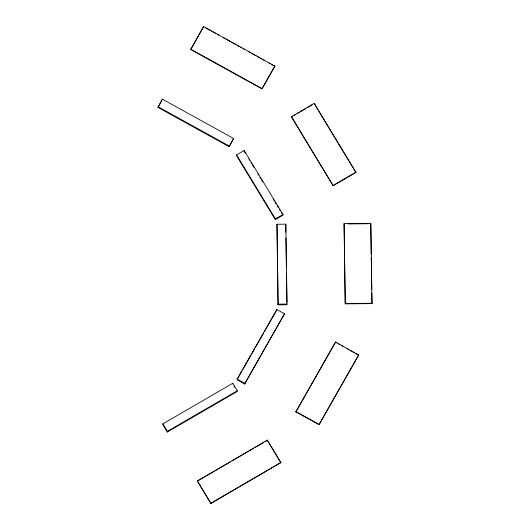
<?xml version="1.0" encoding="UTF-8"?>
<svg xmlns="http://www.w3.org/2000/svg" width="530" height="530" viewBox="0 0 530 530"><rect width="100%" height="100%" fill="white"/><g stroke="black" fill="none" stroke-linecap="round" stroke-linejoin="round"><path stroke-width="0.79" d="M157.993 107.424L162.399 99.17L233.531 138.449L233.439 139.145L229.126 146.704L157.993 107.424L162.399 99.17M190.687 49.535L203.672 26.5L274.891 66.197L261.952 88.881L190.687 49.535L203.672 26.5M162.862 423.874L162.776 424.57L167.314 432.043L237.241 391.432L237.334 390.736L232.796 383.256L162.862 423.874L167.4 431.354L167.314 432.043M229.126 146.704L233.531 138.449M236.585 154.919L236.499 155.615L275.335 219.612L282.94 215.193L283.027 214.498L244.171 150.48L236.585 154.919L275.428 218.916L275.335 219.612M197.306 481.061L267.286 440.099L280.893 462.538L210.92 503.5L197.306 481.061L214.431 471.117M244.085 151.176L244.171 150.48M261.952 88.881L274.938 65.853M210.92 503.5L197.352 480.717M232.703 383.952L232.796 383.256M237.109 379.083L237.016 379.778L244.747 384.045L284.524 313.78L276.793 309.507L237.109 379.083L244.84 383.356L244.747 384.045M276.971 224.25L278.078 304.836L286.935 304.757L287.022 304.061L285.822 224.17L276.971 224.25L278.078 304.836M291.394 116.911L314.237 103.317L355.955 172.469L333.151 185.712L291.394 116.911L292.818 116.083M285.822 224.17L285.842 232.273M276.7 310.202L276.793 309.507M280.854 462.889L267.286 440.099M314.237 103.317L318.026 109.982M295.826 411.876L335.55 341.956L358.697 355.113L319.02 424.689L295.826 411.876L335.092 343.023M333.151 185.712L291.434 116.56M344.076 223.62L345.235 303.856L371.961 303.604L372.007 303.259L370.801 223.362L344.076 223.62L345.235 303.856M319.02 424.689L358.744 354.762M335.55 341.956L336.954 343.102M370.801 223.362L371.219 254.188M237.427 379.063L241.925 371.172M242.747 369.735L250.928 355.392M251.743 353.954L254.612 348.939M255.427 347.501L263.609 333.158M264.424 331.72L265.245 330.289M266.06 328.852L276.289 310.924M244.84 383.356L284.524 313.78M294.243 115.255L295.667 114.427M297.091 113.599L299.231 112.353M300.656 111.532L305.644 108.63M307.069 107.802L312.057 104.907M275.428 218.916L283.027 214.498M333.198 185.368L356.001 172.124M167.4 431.354L237.334 390.736M215.862 470.289L230.848 461.584M232.273 460.755L247.258 452.05M248.683 451.222L253.678 448.32M255.109 447.492L263.668 442.524M265.099 441.689L267.239 440.45M210.966 503.156L280.893 462.538M348.084 223.925L368.33 223.733M278.171 304.147L287.022 304.061M345.275 303.511L372.007 303.259M205.792 28.037L210.105 30.422M211.549 31.217L215.869 33.602M217.307 34.397L218.744 35.192M223.064 37.577L224.501 38.372M225.946 39.167L230.265 41.552M231.703 42.347L236.022 44.732M237.46 45.527L238.898 46.322M240.342 47.117L241.779 47.912M243.217 48.707L244.661 49.502M248.974 51.887L250.418 52.682M251.856 53.477L256.175 55.862M257.613 56.657L259.057 57.452M260.495 58.247L261.933 59.042M263.37 59.837L264.815 60.632M269.134 63.017L270.572 63.812M272.009 64.607L274.891 66.197M190.734 49.184L261.992 88.536M158.086 106.735L229.218 146.008M338.405 343.904L339.856 344.705M341.3 345.507L342.751 346.309M347.104 348.707L348.548 349.508M349.999 350.31L354.351 352.708M355.796 353.51L357.975 354.709M295.866 411.532L319.06 424.338M318.881 111.386L355.955 172.469M244.509 151.878L245.363 153.283M248.782 158.914L249.63 160.318M250.915 162.432L251.77 163.836M252.624 165.247L253.903 167.354M257.746 173.688L258.6 175.092M259.879 177.206L260.733 178.61M261.588 180.021L262.867 182.128M273.116 199.015L273.97 200.419M274.825 201.831L276.11 203.937M277.389 206.051L278.243 207.455M279.522 209.569L280.377 210.973M281.231 212.378L282.51 214.491M233.942 385.992L234.77 387.35M371.265 257.481L371.749 289.599M371.802 292.898L371.961 303.604M285.928 238.043L286.379 267.69M286.465 273.46L286.896 302.285"/></g></svg>
